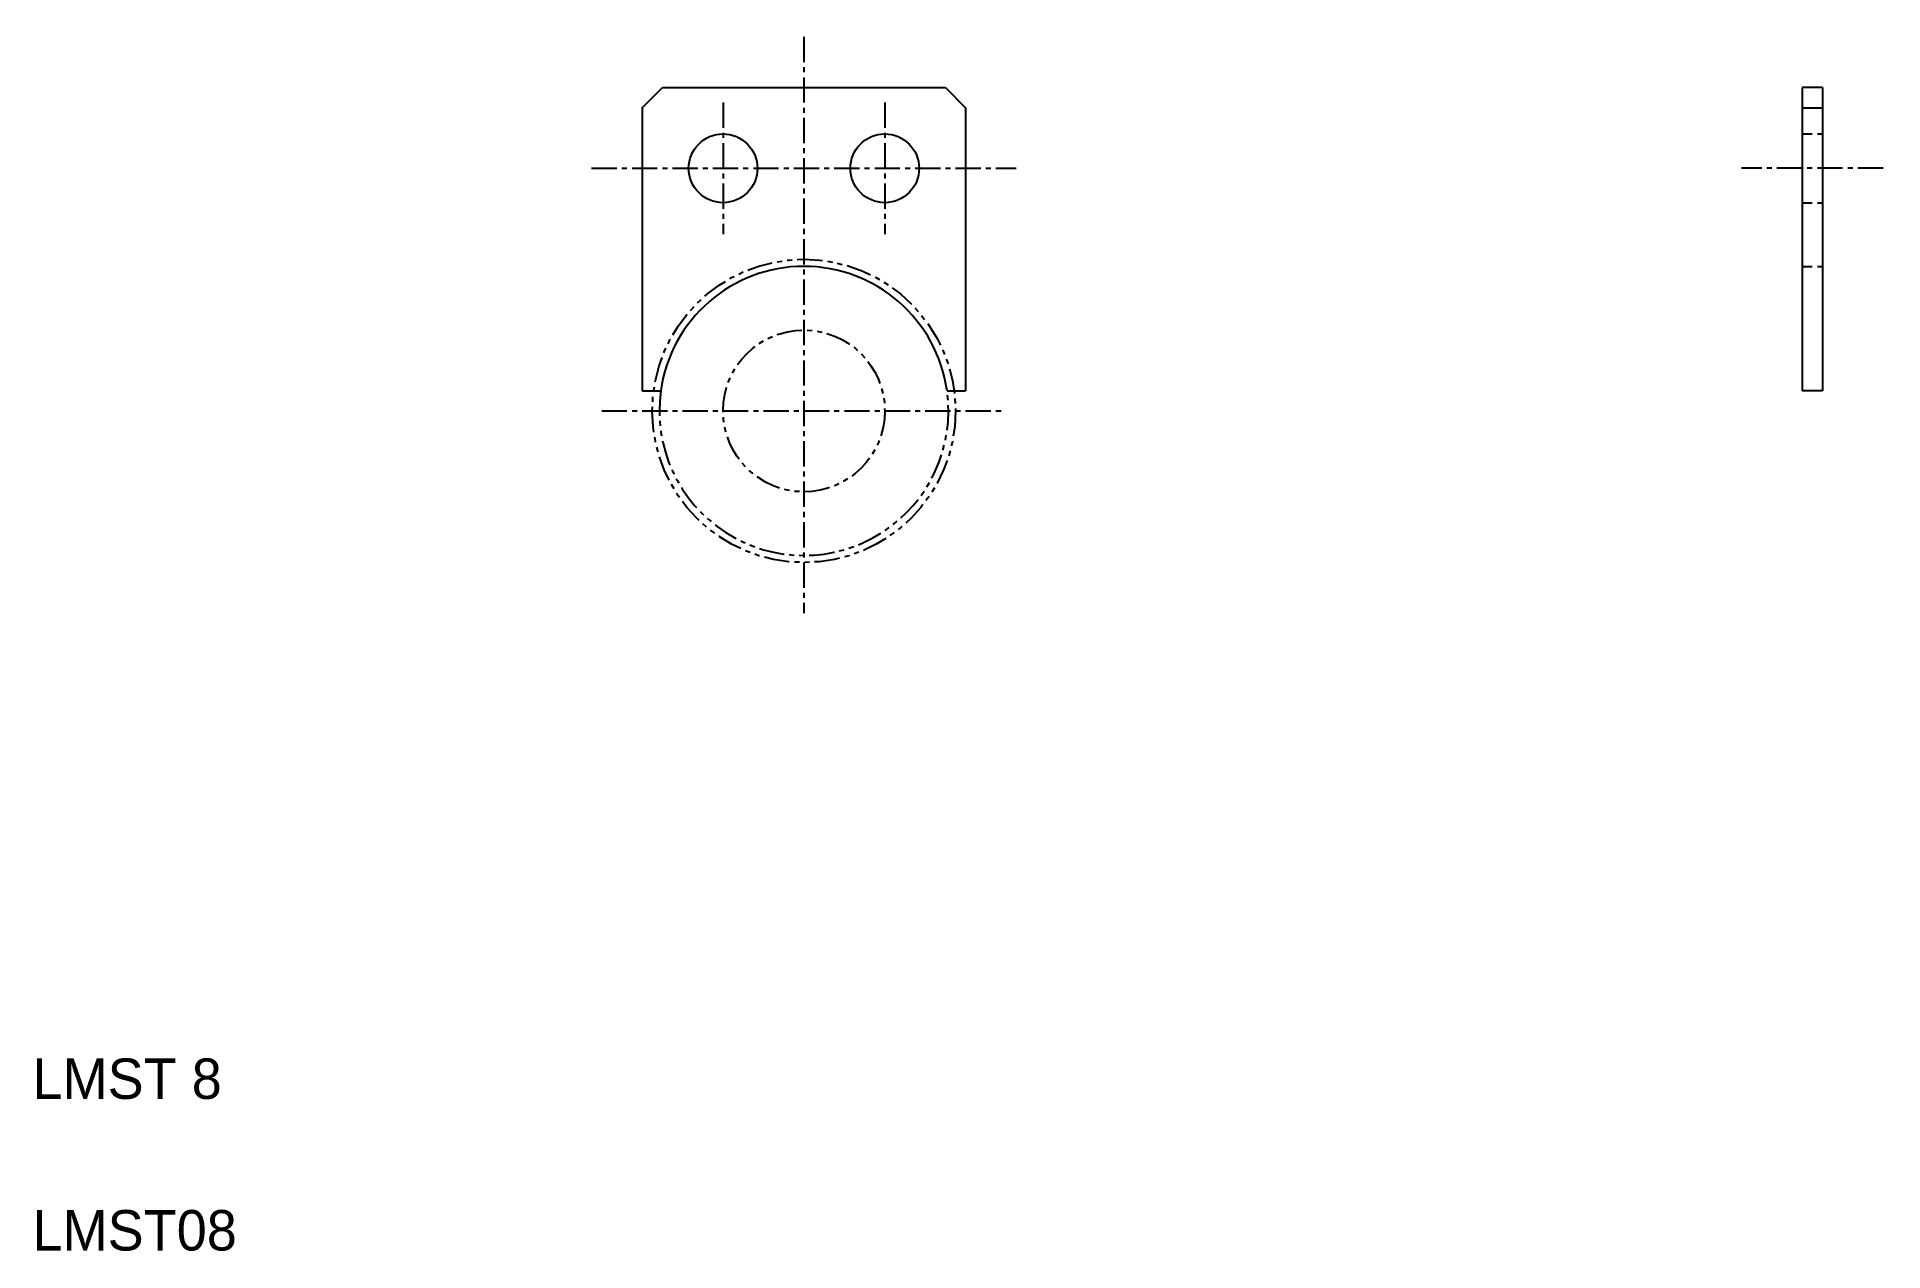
# Model space of a CAD drawing. Extents: x 5.2 to 96.5, y 5 to 65.
import ezdxf

# ---------------------------------------------------------------- set-up
doc = ezdxf.new("R2010")
doc.units = 0
for name, pattern in [('CENTER', [2, 1.25, -0.25, 0.25, -0.25]), ('DASHED', [0.75, 0.5, -0.25]), ('PHANTOM', [2.5, 1.25, -0.25, 0.25, -0.25, 0.25, -0.25])]:
    doc.linetypes.add(name, pattern=pattern)
doc.layers.get('0').update_dxf_attribs({"linetype": 'CONTINUOUS'})
doc.layers.add('CENTER', color=1, linetype='CENTER')

msp = doc.modelspace()

# ---------------------------------------------------------------- linework, layer by layer
at = {"color": 7, "linetype": 'CONTINUOUS'}
for p, q in [((35.154, 61.532), (36.154, 62.532)), ((36.154, 62.532), (50.154, 62.532)), ((50.154, 62.532), (51.154, 61.532)), ((92.529, 62.532), (92.529, 47.532)), ((93.529, 62.532), (92.529, 62.532)), ((93.529, 62.532), (93.529, 47.532)), ((35.154, 61.532), (35.154, 47.532)), ((51.154, 61.532), (51.154, 47.532)), ((92.529, 61.532), (93.529, 61.532)), ((35.154, 47.532), (36.074, 47.532)), ((50.234, 47.532), (51.154, 47.532)), ((93.529, 47.532), (92.529, 47.532))]:
    msp.add_line(p, q, dxfattribs=at)
at = {"color": 3, "linetype": 'DASHED'}
for p, q in [((92.529, 60.232), (93.529, 60.232)), ((92.529, 56.832), (93.529, 56.832)), ((92.529, 53.682), (93.529, 53.682))]:
    msp.add_line(p, q, dxfattribs=at)
for p, q in [((35.154, 58.032), (35.154, 58.032)), ((35.154, 54.532), (35.154, 54.532))]:
    msp.add_line(p, q)
at = {"color": 7, "linetype": 'CONTINUOUS'}
for centre in [(39.154, 58.532), (47.154, 58.532)]:
    msp.add_circle(centre, 1.7, dxfattribs=at)
at = {"color": 3, "linetype": 'PHANTOM'}
for radius in [7.5, 4]:
    msp.add_circle((43.154, 46.532), radius, dxfattribs=at)
at = {"color": 7, "linetype": 'CONTINUOUS'}
msp.add_arc((43.154, 46.532), 7.15, 8.03975, 171.96025, dxfattribs=at)
at = {"color": 3, "linetype": 'PHANTOM'}
msp.add_arc((43.154, 46.532), 7.15, 171.94573, 8.03975, dxfattribs=at)
at = {"layer": 'CENTER', "color": 1, "linetype": 'CENTER'}
for p, q in [((43.154, 65.032), (43.154, 36.532)), ((39.154, 61.782), (39.154, 55.282)), ((47.154, 61.782), (47.154, 55.282)), ((32.654, 58.532), (53.654, 58.532)), ((96.529, 58.532), (89.529, 58.532)), ((33.154, 46.532), (53.154, 46.532))]:
    msp.add_line(p, q, dxfattribs=at)

# ---------------------------------------------------------------- texts
at = {"color": 7, "linetype": 'CONTINUOUS'}
for s, p in [('LMST 8', (5, 12.5)), ('LMST08', (5, 5))]:
    msp.add_text(s, height=2, dxfattribs=at).set_placement(p)

doc.saveas('drawing.dxf')
